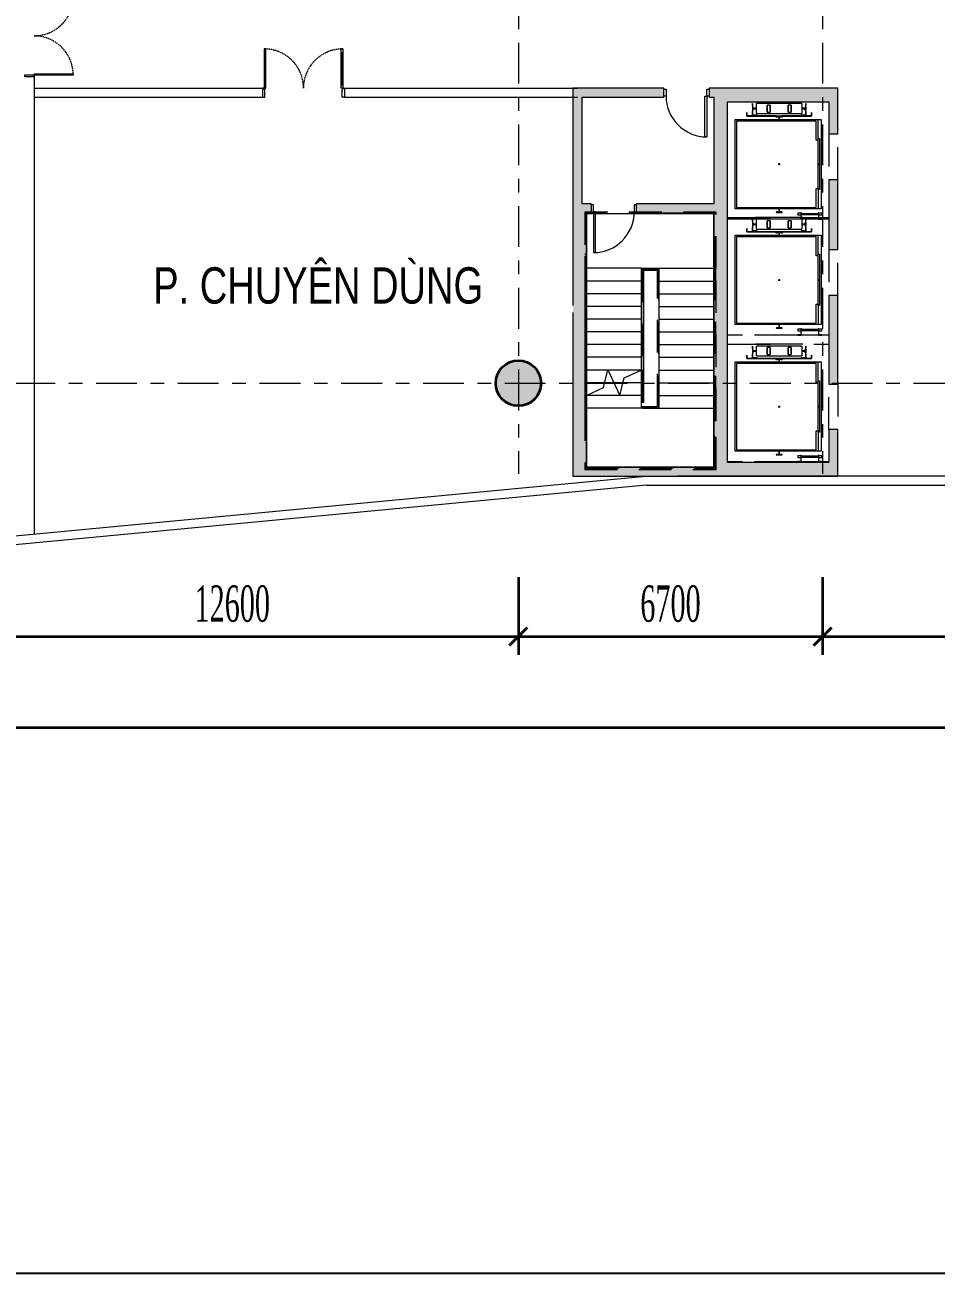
# Model space of a CAD drawing. Header units: millimetres. Extents: x 90964 to 877642, y 656808 to 1438307.
# Drawn here: x 349923 to 369984, y 914374 to 941867 of the extents above; entities that cross this region are included whole.
import ezdxf
from ezdxf.enums import TextEntityAlignment as Align

# ---------------------------------------------------------------- set-up
doc = ezdxf.new("R2010")
doc.units = ezdxf.units.MM
doc.header["$LTSCALE"] = 300
for name, pattern in [('CENTER', [3, 1.5, -0.5, 0.5, -0.5]), ('Dash', [6.35, 3.175, -3.175]), ('HIDDEN2', [0.1875, 0.125, -0.0625]), ('Overhead', [3.96875, 2.38125, -1.5875])]:
    doc.linetypes.add(name, pattern=pattern)
doc.layers.get('Defpoints').update_dxf_attribs({"color": 6})
for name, color, linetype, lineweight in [('A-COT VACH', 2, 'Continuous', 35), ('A-CUA', 25, 'Continuous', 5), ('A-DETL-GENF', 92, 'Overhead', 9), ('A-DETL-MEDM', 33, 'Continuous', 18), ('A-DIM', 125, 'Continuous', 15), ('A-DOOR', 31, 'Continuous', 9), ('A-DOOR-FRAM', 31, 'Continuous', 9), ('A-FLOR-HRAL', 11, 'Continuous', 9), ('A-FLOR-HRAL-MBND', 5, 'Overhead', 9), ('A-GENM', 13, 'Continuous', 9), ('A-HATCH', 251, 'Continuous', 5), ('A-TEXT', 9, 'Continuous', 18), ('A-TRUC', 250, 'CENTER', 5), ('A-WALL', 113, 'Continuous', 9), ('A-WALL-PATT', 111, 'Continuous', 9), ('Q-SPCQ', 91, 'Continuous', 9), ('S-STRS', 31, 'Continuous', 9), ('S-STRS-MBND', 31, 'Overhead', 9)]:
    doc.layers.add(name, color=color, linetype=linetype, lineweight=lineweight)
doc.styles.add('A1-arial', font='arial.ttf', dxfattribs={"width": 0.8})
doc.styles.add('ROMANSssss', font='vntimeh.shx', dxfattribs={"width": 0.55})
doc.dimstyles.new('DIM_1-400 MB', dxfattribs={"dimscale": 400, "dimtxt": 2, "dimasz": 1, "dimexe": 1, "dimexo": 0, "dimgap": 0.8, "dimtad": 1, "dimdec": 0, "dimzin": 0, "dimdsep": 46, "dimtxsty": 'ROMANSssss', "dimblk": 'ARCHTICK', "dimcen": 1, "dimdle": 1, "dimclrd": 256, "dimclre": 256, "dimclrt": 7, "dimadec": 0, "dimazin": 0, "dimtfac": 1, "dimtdec": 0, "dimtix": 1, "dimtofl": 0, "dimtmove": 2, "dimatfit": 3, "dimfxl": 1, "dimtolj": 1, "dimtzin": 0, "dimarcsym": 0})

# ---------------------------------------------------------------- blocks, each defined once
blk = doc.blocks.new('schindler_5500-bim - Lift_one floor-1478749-Option 5 Floor Plans')
at = {"layer": 'A-GENM', "linetype": 'Dash'}
for p, q in [((-1379, -1140), (-1379, 1095)), ((-1379, -1140), (-1379, 1095)), ((1212, 1095), (1212, 942)), ((1212, 1095), (1212, -1140)), ((1212, 866), (1212, 485)), ((1212, 409), (1212, -1140))]:
    blk.add_line(p, q, dxfattribs=at)
at = {"layer": 'A-GENM'}
for p, q in [((-986, -971), (-986, 926)), ((-986, 926), (979, 926)), ((-534, 856), (-986, 856)), ((-569, 856), (-569, 888)), ((-569, 888), (-3, 888)), ((-3, 856), (-569, 856)), ((-534, 856), (-534, 816)), ((-534, 852), (-534, 817)), ((-3, 888), (-3, 856)), ((2, 856), (2, 888)), ((2, 888), (558, 888)), ((558, 856), (2, 856)), ((533, 816), (533, 856)), ((533, 856), (979, 856)), ((533, 817), (533, 856)), ((533, 856), (979, 856)), ((558, 888), (558, 856)), ((979, 926), (979, 856)), ((979, 926), (979, -971)), ((-1078, 587), (-1338, 587)), ((-1338, 587), (-1338, 584)), ((-1338, 584), (-1294, 584)), ((-1294, 584), (-1294, 580)), ((-1294, 580), (-1269, 580)), ((-1269, 580), (-1269, 573)), ((-1269, 573), (-1242, 573)), ((-1265, 576), (-1265, 584)), ((-1265, 584), (-1190, 584)), ((-1190, 584), (-1265, 584)), ((-1265, 584), (-1265, 579)), ((-1259, 576), (-1265, 576)), ((-1262, 577), (-1234, 575)), ((-1242, 573), (-1242, 576)), ((-1232, 552), (-1233, 552)), ((-1233, 552), (-1233, 522)), ((-1232, 573), (-1232, 552)), ((-1224, 552), (-1224, 572)), ((-1223, 552), (-1224, 552)), ((-1223, 522), (-1223, 552)), ((-1221, 575), (-1193, 577)), ((-1213, 576), (-1213, 573)), ((-1213, 573), (-1186, 573)), ((-1190, 576), (-1196, 576)), ((-1190, 584), (-1190, 576)), ((-1190, 579), (-1190, 584)), ((-1186, 580), (-1161, 580)), ((-1186, 573), (-1186, 580)), ((-1161, 580), (-1161, 584)), ((-1161, 584), (-1081, 584)), ((-1063, 714), (-1139, 714)), ((-1139, 714), (-1139, 710)), ((-1139, 710), (-1118, 710)), ((-1118, 710), (-1118, 712)), ((-1118, 712), (-1064, 712)), ((-1081, 584), (-1081, 487)), ((-1078, 487), (-1078, 587)), ((-1064, 712), (-1064, 67)), ((-1063, 71), (-1063, 714)), ((-952, 817), (-952, -936)), ((-534, 817), (-952, 817)), ((-534, 816), (-952, 816)), ((950, 817), (533, 817)), ((950, 816), (533, 816)), ((950, -936), (950, 817)), ((-1379, 522), (-1379, -522)), ((-1379, 500), (-1379, -495)), ((-1338, 500), (-1118, 500)), ((-1338, 500), (-1338, -500)), ((-1232, 534), (-1237, 534)), ((-1233, 522), (-1223, 522)), ((-1218, 534), (-1223, 534)), ((-1118, -500), (-1118, 500)), ((-1081, 487), (-1078, 487)), ((-1305, 266), (-1150, 266)), ((-1305, 266), (-1305, 261)), ((-1305, 261), (-1305, 201)), ((-1150, 261), (-1305, 261)), ((-1305, 201), (-1150, 201)), ((-1305, 201), (-1305, 196)), ((-1150, 196), (-1305, 196)), ((-1150, 266), (-1150, 261)), ((-1150, 201), (-1150, 261)), ((-1150, 201), (-1150, 196)), ((-1064, 67), (-1047, 67)), ((-1043, 71), (-1063, 71)), ((-1053, 64), (-1063, 64)), ((-1063, 64), (-1063, -63)), ((-1045, 10), (-1048, 58)), ((-1047, 67), (-1047, 46)), ((-1047, 46), (-1043, 46)), ((-1043, 46), (-1043, 71)), ((-1022, 5), (-1040, 5)), ((-974, 8), (-1022, 8)), ((-1022, 8), (-1022, 5)), ((-974, -8), (-974, 8)), ((-21, 0), (19, 0)), ((-20, 0), (20, 0)), ((-1, 15), (-1, -15)), ((0, -20), (0, 20)), ((1024, 8), (974, 8)), ((974, 8), (974, -8)), ((1024, 5), (1024, 8)), ((1042, 5), (1024, 5)), ((1050, 59), (1047, 10)), ((1062, 64), (1054, 64)), ((1062, -63), (1062, 64)), ((-1305, -196), (-1150, -196)), ((-1305, -201), (-1305, -196)), ((-1305, -201), (-1305, -261)), ((-1150, -201), (-1305, -201)), ((-1305, -261), (-1150, -261)), ((-1305, -261), (-1305, -266)), ((-1150, -266), (-1305, -266)), ((-1150, -201), (-1150, -196)), ((-1150, -261), (-1150, -201)), ((-1150, -261), (-1150, -266)), ((-1047, -67), (-1064, -67)), ((-1064, -67), (-1064, -712)), ((-1063, -63), (-1052, -63)), ((-1063, -713), (-1063, -71)), ((-1063, -71), (-1043, -71)), ((-1048, -59), (-1045, -10)), ((-1043, -46), (-1047, -46)), ((-1047, -46), (-1047, -67)), ((-1043, -71), (-1043, -46)), ((-1040, -5), (-1022, -5)), ((-1022, -5), (-1022, -8)), ((-1022, -8), (-974, -8)), ((974, -8), (1024, -8)), ((1024, -8), (1024, -5)), ((1024, -5), (1042, -5)), ((1047, -10), (1049, -58)), ((1055, -63), (1062, -63)), ((-1118, -500), (-1338, -500)), ((-1232, -534), (-1237, -534)), ((-1223, -522), (-1233, -522)), ((-1233, -522), (-1233, -552)), ((-1223, -552), (-1223, -522)), ((-1218, -534), (-1223, -534)), ((-1078, -487), (-1081, -487)), ((-1081, -487), (-1081, -584)), ((-1078, -587), (-1078, -487)), ((-1294, -584), (-1338, -584)), ((-1338, -584), (-1338, -587)), ((-1338, -587), (-1078, -587)), ((-1269, -580), (-1294, -580)), ((-1294, -580), (-1294, -584)), ((-1242, -573), (-1269, -573)), ((-1269, -573), (-1269, -580)), ((-1265, -584), (-1265, -576)), ((-1265, -576), (-1255, -576)), ((-1265, -580), (-1265, -584)), ((-1265, -584), (-1190, -584)), ((-1234, -575), (-1262, -577)), ((-1242, -576), (-1242, -573)), ((-1233, -552), (-1232, -552)), ((-1232, -552), (-1232, -573)), ((-1224, -572), (-1224, -552)), ((-1224, -552), (-1223, -552)), ((-1193, -577), (-1221, -575)), ((-1186, -573), (-1213, -573)), ((-1213, -573), (-1213, -576)), ((-1200, -576), (-1190, -576)), ((-1190, -576), (-1190, -584)), ((-1190, -584), (-1190, -580)), ((-1186, -580), (-1186, -573)), ((-1161, -580), (-1186, -580)), ((-1161, -584), (-1161, -580)), ((-1081, -584), (-1161, -584)), ((-1118, -710), (-1139, -710)), ((-1139, -710), (-1139, -713)), ((-1139, -713), (-1063, -713)), ((-1118, -712), (-1118, -710)), ((-1064, -712), (-1118, -712)), ((979, -971), (-986, -971)), ((-952, -936), (950, -936))]:
    blk.add_line(p, q, dxfattribs=at)
for centre, radius, start, end in [((-1262, 580), 2.95, 182.0574, 275.004), ((-1234, 573), 2.64, 0, 90), ((-1221, 572), 2.79, 90, 180), ((-1193, 579), 2.71, 262.5795, 0), ((-1053, 58), 5.01, 0, 90), ((-1040, 10), 4.75, 180, 270), ((1042, 10), 5.01, 270, 0), ((1054, 59), 4.75, 90, 180), ((-1052, -59), 4.75, 270, 0), ((-1040, -10), 5.01, 90, 180), ((1042, -10), 4.75, 0, 90), ((1055, -58), 5.01, 180, 270), ((-1262, -580), 3, 90, 180), ((-1234, -573), 2.84, 270, 360), ((-1221, -572), 3, 180, 270), ((-1193, -580), 2.84, 0, 90)]:
    blk.add_arc(centre, radius, start, end, dxfattribs=at)
at = {"layer": 'Q-SPCQ'}
for p, q in [((1073, 871), (1073, 942)), ((1124, 942), (1073, 942)), ((1208, 871), (1073, 871)), ((1073, 871), (1073, 866)), ((1073, 866), (1073, 856)), ((1124, 866), (1073, 866)), ((1073, 856), (1124, 856)), ((1089, 856), (1089, 495)), ((1108, 495), (1108, 856)), ((1124, 942), (1124, 871)), ((1124, 866), (1212, 866)), ((1124, 856), (1124, 866)), ((1208, 942), (1208, 871)), ((1212, 942), (1208, 942)), ((1212, 866), (1212, 942)), ((1124, 495), (1073, 495)), ((1073, 495), (1073, 485)), ((1073, 485), (1073, 480)), ((1073, 485), (1124, 485)), ((1073, 409), (1073, 480)), ((1073, 480), (1208, 480)), ((1073, 409), (1124, 409)), ((1124, 485), (1124, 495)), ((1212, 485), (1124, 485)), ((1124, 480), (1124, 409)), ((1208, 480), (1208, 409)), ((1208, 409), (1212, 409)), ((1212, 409), (1212, 485)), ((-1045, 15), (-1045, -15)), ((-1055, 0), (-1035, 0))]:
    blk.add_line(p, q, dxfattribs=at)
blk = doc.blocks.new('Railing - Railing-1480369-Option 5 Floor Plans')
at = {"layer": 'A-FLOR-HRAL-MBND'}
for p, q in [((-100059, -9507), (-100176, -9867)), ((-100040, -9545), (-100139, -9848)), ((-99270, -9763), (-100059, -9507)), ((-99280, -9792), (-100040, -9545)), ((-100176, -9867), (-97267, -10813)), ((-100139, -9848), (-97286, -10776)), ((-99546, -9705), (-99536, -9677)), ((-97188, -10472), (-99546, -9705)), ((-97150, -10453), (-99536, -9677)), ((-97286, -10776), (-97188, -10472)), ((-97267, -10813), (-97150, -10453))]:
    blk.add_line(p, q, dxfattribs=at)
blk = doc.blocks.new('Railing - Railing-1480370-Option 5 Floor Plans')
at = {"layer": 'A-FLOR-HRAL-MBND'}
for p, q in [((-100957, -7900), (-101848, -10639)), ((-100938, -7937), (-101810, -10620)), ((-99682, -8314), (-100957, -7900)), ((-99692, -8343), (-100938, -7937)), ((-99425, -8429), (-99692, -8343)), ((-99416, -8401), (-99682, -8314)), ((-99159, -8516), (-99150, -8487)), ((-96762, -9295), (-99159, -8516)), ((-96753, -9267), (-99150, -8487)), ((-96496, -9382), (-96762, -9295)), ((-96487, -9353), (-96753, -9267)), ((-95611, -9669), (-96496, -9382)), ((-95574, -9650), (-96487, -9353)), ((-96484, -12352), (-95611, -9669)), ((-96464, -12390), (-95574, -9650)), ((-101848, -10639), (-100839, -10967)), ((-101810, -10620), (-100830, -10939)), ((-100839, -10967), (-100573, -11054)), ((-100830, -10939), (-100564, -11025)), ((-100573, -11054), (-97644, -12006)), ((-100564, -11025), (-97635, -11978)), ((-97644, -12006), (-96464, -12390)), ((-97635, -11978), (-96484, -12352))]:
    blk.add_line(p, q, dxfattribs=at)
blk = doc.blocks.new('Top Rail Type - Top Rail_Internal_-1480371-Option 5 Floor Plans')
at = {"layer": 'A-FLOR-HRAL'}
for p, q in [((-97613, -10339), (-97151, -10489)), ((-97138, -10451), (-97600, -10301))]:
    blk.add_line(p, q, dxfattribs=at)
at = {"layer": 'A-FLOR-HRAL', "flags": 128}
blk.add_lwpolyline([(-97560, -10339), (-97557, -10336), (-97557, -10332)], dxfattribs=at)
blk = doc.blocks.new('Top Rail Type - Top Rail_Internal_-V14-Option 5 Floor Plans')
at = {"layer": 'A-FLOR-HRAL', "linetype": 'Overhead'}
for p, q in [((-100069, -9519), (-100183, -9871)), ((-100031, -9532), (-100132, -9845)), ((-100031, -9532), (-100069, -9519)), ((-100056, -9545), (-100043, -9507)), ((-99281, -9797), (-100056, -9545)), ((-99269, -9758), (-100043, -9507)), ((-100183, -9871), (-97283, -10814)), ((-100132, -9845), (-97271, -10775)), ((-99547, -9710), (-99535, -9672)), ((-97194, -10475), (-99547, -9710)), ((-97144, -10450), (-99535, -9672)), ((-97296, -10788), (-97194, -10475)), ((-97258, -10801), (-97144, -10450)), ((-97296, -10788), (-97258, -10801)), ((-97271, -10775), (-97283, -10814))]:
    blk.add_line(p, q, dxfattribs=at)
at = {"layer": 'A-FLOR-HRAL'}
for p, q in [((-99269, -9758), (-99281, -9797)), ((-97151, -10489), (-99281, -9797)), ((-97138, -10451), (-99269, -9758)), ((-97151, -10489), (-97138, -10451))]:
    blk.add_line(p, q, dxfattribs=at)
blk = doc.blocks.new('Top Rail Type - Top Rail_Internal_-V15-Option 5 Floor Plans')
at = {"layer": 'A-FLOR-HRAL', "linetype": 'Overhead'}
for p, q in [((-100960, -7893), (-101854, -10642)), ((-100934, -7944), (-101804, -10617)), ((-99681, -8309), (-100960, -7893)), ((-99693, -8347), (-100934, -7944)), ((-99427, -8434), (-99693, -8347)), ((-99414, -8396), (-99681, -8309)), ((-99161, -8521), (-99148, -8482)), ((-96498, -9386), (-99161, -8521)), ((-96485, -9348), (-99148, -8482)), ((-95618, -9673), (-96498, -9386)), ((-95567, -9647), (-96485, -9348)), ((-96487, -12346), (-95618, -9673)), ((-96461, -12396), (-95567, -9647)), ((-101854, -10642), (-100841, -10972)), ((-101804, -10617), (-100829, -10934)), ((-100841, -10972), (-97646, -12011)), ((-100829, -10934), (-97633, -11973)), ((-97646, -12011), (-96461, -12396)), ((-97633, -11973), (-96487, -12346))]:
    blk.add_line(p, q, dxfattribs=at)
at = {"layer": 'A-FLOR-HRAL'}
for p, q in [((-99414, -8396), (-99427, -8434)), ((-97177, -9166), (-99427, -8434)), ((-97164, -9128), (-99414, -8396))]:
    blk.add_line(p, q, dxfattribs=at)
blk = doc.blocks.new('M_Door-Opening - 1000 X 2100mm-720239-Option 5 Floor Plans')
at = {"layer": 'A-DETL-GENF'}
for p, q in [((492, 100), (-508, 100)), ((-508, -100), (492, -100))]:
    blk.add_line(p, q, dxfattribs=at)
at = {"layer": 'A-DETL-MEDM'}
for p, q in [((-508, 100), (-508, -100)), ((492, -100), (492, 100))]:
    blk.add_line(p, q, dxfattribs=at)
blk = doc.blocks.new('M_Door-Opening - 1000 X 2100mm-720273-Option 5 Floor Plans')
at = {"layer": 'A-DETL-GENF'}
for p, q in [((-508, 100), (492, 100)), ((492, -100), (-508, -100))]:
    blk.add_line(p, q, dxfattribs=at)
at = {"layer": 'A-DETL-MEDM'}
for p, q in [((-508, -100), (-508, 100)), ((492, 100), (492, -100))]:
    blk.add_line(p, q, dxfattribs=at)
blk = doc.blocks.new('M_Door-Passage-Single-Flush - M_Door-Passage-Single-Flush-718217-Option 5 Floor Plans')
at = {"layer": 'A-DOOR'}
for p, q in [((450, 981.35), (405, 981.35)), ((405, 981.35), (405, 81.35)), ((450, 81.35), (450, 981.35)), ((405, 81.35), (450, 81.35))]:
    blk.add_line(p, q, dxfattribs=at)
blk.add_arc((450, 81.35), 900, 90, 180, dxfattribs=at)
at = {"layer": 'A-DOOR-FRAM'}
for p, q in [((-450, 81.35), (-500, 81.35)), ((-500, 81.35), (-500, -68.65)), ((-450, -68.65), (-450, 81.35)), ((450, 81.35), (450, -68.65)), ((500, 81.35), (450, 81.35)), ((500, -68.65), (500, 81.35)), ((-500, -68.65), (-450, -68.65)), ((450, -68.65), (500, -68.65))]:
    blk.add_line(p, q, dxfattribs=at)
blk = doc.blocks.new('M_Door-Passage-Single-Flush - M_Door-Passage-Single-Flush-756115-Option 5 Floor Plans')
at = {"layer": 'A-DOOR'}
for p, q in [((405, -81.35), (450, -81.35)), ((405, -981.35), (405, -81.35)), ((450, -81.35), (450, -981.35)), ((450, -981.35), (405, -981.35))]:
    blk.add_line(p, q, dxfattribs=at)
blk.add_arc((450, -81.35), 900, 180, 270, dxfattribs=at)
at = {"layer": 'A-DOOR-FRAM'}
for p, q in [((-500, 68.65), (-450, 68.65)), ((-500, -81.35), (-500, 68.65)), ((-450, 68.65), (-450, -81.35)), ((450, 68.65), (500, 68.65)), ((450, -81.35), (450, 68.65)), ((500, 68.65), (500, -81.35)), ((-450, -81.35), (-500, -81.35)), ((500, -81.35), (450, -81.35))]:
    blk.add_line(p, q, dxfattribs=at)
blk = doc.blocks.new('schindler_5500-bim - Lift_one floor-V5-Option 5 Floor Plans')
at = {"layer": 'A-GENM', "linetype": 'Dash'}
for p, q in [((-1379, 871), (-1379, 1095)), ((-1379, -1140), (-1379, 1095)), ((-1379, 485), (-1379, 866)), ((1212, 1095), (1212, 942)), ((1212, 1095), (1212, -1140)), ((1212, 866), (1212, 485)), ((-1379, -1140), (-1379, 480)), ((1212, 409), (1212, -1140))]:
    blk.add_line(p, q, dxfattribs=at)
at = {"layer": 'A-GENM'}
for p, q in [((-986, -971), (-986, 926)), ((-986, 926), (979, 926)), ((-534, 856), (-986, 856)), ((-569, 856), (-569, 888)), ((-569, 888), (-3, 888)), ((-3, 856), (-569, 856)), ((-534, 856), (-534, 816)), ((-534, 852), (-534, 817)), ((-3, 888), (-3, 856)), ((2, 856), (2, 888)), ((2, 888), (558, 888)), ((558, 856), (2, 856)), ((533, 816), (533, 856)), ((533, 856), (979, 856)), ((533, 817), (533, 856)), ((533, 856), (979, 856)), ((558, 888), (558, 856)), ((979, 926), (979, 856)), ((979, 926), (979, -971)), ((-1078, 587), (-1338, 587)), ((-1338, 587), (-1338, 584)), ((-1338, 584), (-1294, 584)), ((-1294, 584), (-1294, 580)), ((-1294, 580), (-1269, 580)), ((-1269, 580), (-1269, 573)), ((-1269, 573), (-1242, 573)), ((-1265, 576), (-1265, 584)), ((-1265, 584), (-1190, 584)), ((-1190, 584), (-1265, 584)), ((-1265, 584), (-1265, 579)), ((-1259, 576), (-1265, 576)), ((-1262, 577), (-1234, 575)), ((-1242, 573), (-1242, 576)), ((-1232, 552), (-1233, 552)), ((-1233, 552), (-1233, 522)), ((-1232, 573), (-1232, 552)), ((-1224, 552), (-1224, 572)), ((-1223, 552), (-1224, 552)), ((-1223, 522), (-1223, 552)), ((-1221, 575), (-1193, 577)), ((-1213, 576), (-1213, 573)), ((-1213, 573), (-1186, 573)), ((-1190, 576), (-1196, 576)), ((-1190, 584), (-1190, 576)), ((-1190, 579), (-1190, 584)), ((-1186, 580), (-1161, 580)), ((-1186, 573), (-1186, 580)), ((-1161, 580), (-1161, 584)), ((-1161, 584), (-1081, 584)), ((-1063, 714), (-1139, 714)), ((-1139, 714), (-1139, 710)), ((-1139, 710), (-1118, 710)), ((-1118, 710), (-1118, 712)), ((-1118, 712), (-1064, 712)), ((-1081, 584), (-1081, 487)), ((-1078, 487), (-1078, 587)), ((-1064, 712), (-1064, 67)), ((-1063, 71), (-1063, 714)), ((-952, 817), (-952, -936)), ((-534, 817), (-952, 817)), ((-534, 816), (-952, 816)), ((950, 817), (533, 817)), ((950, 816), (533, 816)), ((950, -936), (950, 817)), ((-1379, 522), (-1379, -522)), ((-1379, 500), (-1379, -495)), ((-1338, 500), (-1118, 500)), ((-1338, 500), (-1338, -500)), ((-1232, 534), (-1237, 534)), ((-1233, 522), (-1223, 522)), ((-1218, 534), (-1223, 534)), ((-1118, -500), (-1118, 500)), ((-1081, 487), (-1078, 487)), ((-1305, 266), (-1150, 266)), ((-1305, 266), (-1305, 261)), ((-1305, 261), (-1305, 201)), ((-1150, 261), (-1305, 261)), ((-1305, 201), (-1150, 201)), ((-1305, 201), (-1305, 196)), ((-1150, 196), (-1305, 196)), ((-1150, 266), (-1150, 261)), ((-1150, 201), (-1150, 261)), ((-1150, 201), (-1150, 196)), ((-1064, 67), (-1047, 67)), ((-1043, 71), (-1063, 71)), ((-1053, 64), (-1063, 64)), ((-1063, 64), (-1063, -63)), ((-1045, 10), (-1048, 58)), ((-1047, 67), (-1047, 46)), ((-1047, 46), (-1043, 46)), ((-1043, 46), (-1043, 71)), ((-1022, 5), (-1040, 5)), ((-974, 8), (-1022, 8)), ((-1022, 8), (-1022, 5)), ((-974, -8), (-974, 8)), ((-21, 0), (19, 0)), ((-20, 0), (20, 0)), ((-1, 15), (-1, -15)), ((0, -20), (0, 20)), ((1024, 8), (974, 8)), ((974, 8), (974, -8)), ((1024, 5), (1024, 8)), ((1042, 5), (1024, 5)), ((1050, 59), (1047, 10)), ((1062, 64), (1054, 64)), ((1062, -63), (1062, 64)), ((-1305, -196), (-1150, -196)), ((-1305, -201), (-1305, -196)), ((-1305, -201), (-1305, -261)), ((-1150, -201), (-1305, -201)), ((-1305, -261), (-1150, -261)), ((-1305, -261), (-1305, -266)), ((-1150, -266), (-1305, -266)), ((-1150, -201), (-1150, -196)), ((-1150, -261), (-1150, -201)), ((-1150, -261), (-1150, -266)), ((-1047, -67), (-1064, -67)), ((-1064, -67), (-1064, -712)), ((-1063, -63), (-1052, -63)), ((-1063, -713), (-1063, -71)), ((-1063, -71), (-1043, -71)), ((-1048, -59), (-1045, -10)), ((-1043, -46), (-1047, -46)), ((-1047, -46), (-1047, -67)), ((-1043, -71), (-1043, -46)), ((-1040, -5), (-1022, -5)), ((-1022, -5), (-1022, -8)), ((-1022, -8), (-974, -8)), ((974, -8), (1024, -8)), ((1024, -8), (1024, -5)), ((1024, -5), (1042, -5)), ((1047, -10), (1049, -58)), ((1055, -63), (1062, -63)), ((-1118, -500), (-1338, -500)), ((-1232, -534), (-1237, -534)), ((-1223, -522), (-1233, -522)), ((-1233, -522), (-1233, -552)), ((-1223, -552), (-1223, -522)), ((-1218, -534), (-1223, -534)), ((-1078, -487), (-1081, -487)), ((-1081, -487), (-1081, -584)), ((-1078, -587), (-1078, -487)), ((-1294, -584), (-1338, -584)), ((-1338, -584), (-1338, -587)), ((-1338, -587), (-1078, -587)), ((-1269, -580), (-1294, -580)), ((-1294, -580), (-1294, -584)), ((-1242, -573), (-1269, -573)), ((-1269, -573), (-1269, -580)), ((-1265, -584), (-1265, -576)), ((-1265, -576), (-1255, -576)), ((-1265, -580), (-1265, -584)), ((-1265, -584), (-1190, -584)), ((-1234, -575), (-1262, -577)), ((-1242, -576), (-1242, -573)), ((-1233, -552), (-1232, -552)), ((-1232, -552), (-1232, -573)), ((-1224, -572), (-1224, -552)), ((-1224, -552), (-1223, -552)), ((-1193, -577), (-1221, -575)), ((-1186, -573), (-1213, -573)), ((-1213, -573), (-1213, -576)), ((-1200, -576), (-1190, -576)), ((-1190, -576), (-1190, -584)), ((-1190, -584), (-1190, -580)), ((-1186, -580), (-1186, -573)), ((-1161, -580), (-1186, -580)), ((-1161, -584), (-1161, -580)), ((-1081, -584), (-1161, -584)), ((-1118, -710), (-1139, -710)), ((-1139, -710), (-1139, -713)), ((-1139, -713), (-1063, -713)), ((-1118, -712), (-1118, -710)), ((-1064, -712), (-1118, -712)), ((979, -971), (-986, -971)), ((-952, -936), (950, -936))]:
    blk.add_line(p, q, dxfattribs=at)
for centre, radius, start, end in [((-1262, 580), 2.95, 182.0574, 275.004), ((-1234, 573), 2.64, 0, 90), ((-1221, 572), 2.79, 90, 180), ((-1193, 579), 2.71, 262.5795, 0), ((-1053, 58), 5.01, 0, 90), ((-1040, 10), 4.75, 180, 270), ((1042, 10), 5.01, 270, 0), ((1054, 59), 4.75, 90, 180), ((-1052, -59), 4.75, 270, 0), ((-1040, -10), 5.01, 90, 180), ((1042, -10), 4.75, 0, 90), ((1055, -58), 5.01, 180, 270), ((-1262, -580), 3, 90, 180), ((-1234, -573), 2.84, 270, 360), ((-1221, -572), 3, 180, 270), ((-1193, -580), 2.84, 0, 90)]:
    blk.add_arc(centre, radius, start, end, dxfattribs=at)
at = {"layer": 'Q-SPCQ'}
for p, q in [((1073, 871), (1073, 942)), ((1124, 942), (1073, 942)), ((1208, 871), (1073, 871)), ((1073, 871), (1073, 866)), ((1073, 866), (1073, 856)), ((1124, 866), (1073, 866)), ((1073, 856), (1124, 856)), ((1089, 856), (1089, 495)), ((1108, 495), (1108, 856)), ((1124, 942), (1124, 871)), ((1124, 866), (1212, 866)), ((1124, 856), (1124, 866)), ((1208, 942), (1208, 871)), ((1212, 942), (1208, 942)), ((1212, 866), (1212, 942)), ((1124, 495), (1073, 495)), ((1073, 495), (1073, 485)), ((1073, 485), (1073, 480)), ((1073, 485), (1124, 485)), ((1073, 409), (1073, 480)), ((1073, 480), (1208, 480)), ((1073, 409), (1124, 409)), ((1124, 485), (1124, 495)), ((1212, 485), (1124, 485)), ((1124, 480), (1124, 409)), ((1208, 480), (1208, 409)), ((1208, 409), (1212, 409)), ((1212, 409), (1212, 485)), ((-1045, 15), (-1045, -15)), ((-1055, 0), (-1035, 0))]:
    blk.add_line(p, q, dxfattribs=at)
blk = doc.blocks.new('schindler_5500-bim - Lift_one floor-V6-Option 5 Floor Plans')
at = {"layer": 'A-GENM'}
for p, q in [((-986, -971), (-986, 926)), ((-986, 926), (979, 926)), ((-534, 856), (-986, 856)), ((-569, 856), (-569, 888)), ((-569, 888), (-3, 888)), ((-3, 856), (-569, 856)), ((-534, 856), (-534, 816)), ((-534, 852), (-534, 817)), ((-3, 888), (-3, 856)), ((2, 856), (2, 888)), ((2, 888), (558, 888)), ((558, 856), (2, 856)), ((533, 816), (533, 856)), ((533, 856), (979, 856)), ((533, 817), (533, 856)), ((533, 856), (979, 856)), ((558, 888), (558, 856)), ((979, 926), (979, 856)), ((979, 926), (979, -971)), ((-1078, 587), (-1338, 587)), ((-1338, 587), (-1338, 584)), ((-1338, 584), (-1294, 584)), ((-1294, 584), (-1294, 580)), ((-1294, 580), (-1269, 580)), ((-1269, 580), (-1269, 573)), ((-1269, 573), (-1242, 573)), ((-1265, 576), (-1265, 584)), ((-1265, 584), (-1190, 584)), ((-1190, 584), (-1265, 584)), ((-1265, 584), (-1265, 579)), ((-1259, 576), (-1265, 576)), ((-1262, 577), (-1234, 575)), ((-1242, 573), (-1242, 576)), ((-1232, 552), (-1233, 552)), ((-1233, 552), (-1233, 522)), ((-1232, 573), (-1232, 552)), ((-1224, 552), (-1224, 572)), ((-1223, 552), (-1224, 552)), ((-1223, 522), (-1223, 552)), ((-1221, 575), (-1193, 577)), ((-1213, 576), (-1213, 573)), ((-1213, 573), (-1186, 573)), ((-1190, 576), (-1196, 576)), ((-1190, 584), (-1190, 576)), ((-1190, 579), (-1190, 584)), ((-1186, 580), (-1161, 580)), ((-1186, 573), (-1186, 580)), ((-1161, 580), (-1161, 584)), ((-1161, 584), (-1081, 584)), ((-1063, 714), (-1139, 714)), ((-1139, 714), (-1139, 710)), ((-1139, 710), (-1118, 710)), ((-1118, 710), (-1118, 712)), ((-1118, 712), (-1064, 712)), ((-1081, 584), (-1081, 487)), ((-1078, 487), (-1078, 587)), ((-1064, 712), (-1064, 67)), ((-1063, 71), (-1063, 714)), ((-952, 817), (-952, -936)), ((-534, 817), (-952, 817)), ((-534, 816), (-952, 816)), ((950, 817), (533, 817)), ((950, 816), (533, 816)), ((950, -936), (950, 817)), ((-1338, 500), (-1118, 500)), ((-1338, 500), (-1338, -500)), ((-1232, 534), (-1237, 534)), ((-1233, 522), (-1223, 522)), ((-1218, 534), (-1223, 534)), ((-1118, -500), (-1118, 500)), ((-1081, 487), (-1078, 487)), ((-1305, 266), (-1150, 266)), ((-1305, 266), (-1305, 261)), ((-1305, 261), (-1305, 201)), ((-1150, 261), (-1305, 261)), ((-1305, 201), (-1150, 201)), ((-1305, 201), (-1305, 196)), ((-1150, 196), (-1305, 196)), ((-1150, 266), (-1150, 261)), ((-1150, 201), (-1150, 261)), ((-1150, 201), (-1150, 196)), ((-1064, 67), (-1047, 67)), ((-1043, 71), (-1063, 71)), ((-1053, 64), (-1063, 64)), ((-1063, 64), (-1063, -63)), ((-1045, 10), (-1048, 58)), ((-1047, 67), (-1047, 46)), ((-1047, 46), (-1043, 46)), ((-1043, 46), (-1043, 71)), ((-1022, 5), (-1040, 5)), ((-974, 8), (-1022, 8)), ((-1022, 8), (-1022, 5)), ((-974, -8), (-974, 8)), ((-21, 0), (19, 0)), ((-20, 0), (20, 0)), ((-1, 15), (-1, -15)), ((0, -20), (0, 20)), ((1024, 8), (974, 8)), ((974, 8), (974, -8)), ((1024, 5), (1024, 8)), ((1042, 5), (1024, 5)), ((1050, 59), (1047, 10)), ((1062, 64), (1054, 64)), ((1062, -63), (1062, 64)), ((-1305, -196), (-1150, -196)), ((-1305, -201), (-1305, -196)), ((-1305, -201), (-1305, -261)), ((-1150, -201), (-1305, -201)), ((-1305, -261), (-1150, -261)), ((-1305, -261), (-1305, -266)), ((-1150, -266), (-1305, -266)), ((-1150, -201), (-1150, -196)), ((-1150, -261), (-1150, -201)), ((-1150, -261), (-1150, -266)), ((-1047, -67), (-1064, -67)), ((-1064, -67), (-1064, -712)), ((-1063, -63), (-1052, -63)), ((-1063, -713), (-1063, -71)), ((-1063, -71), (-1043, -71)), ((-1048, -59), (-1045, -10)), ((-1043, -46), (-1047, -46)), ((-1047, -46), (-1047, -67)), ((-1043, -71), (-1043, -46)), ((-1040, -5), (-1022, -5)), ((-1022, -5), (-1022, -8)), ((-1022, -8), (-974, -8)), ((974, -8), (1024, -8)), ((1024, -8), (1024, -5)), ((1024, -5), (1042, -5)), ((1047, -10), (1049, -58)), ((1055, -63), (1062, -63)), ((-1118, -500), (-1338, -500)), ((-1232, -534), (-1237, -534)), ((-1223, -522), (-1233, -522)), ((-1233, -522), (-1233, -552)), ((-1223, -552), (-1223, -522)), ((-1218, -534), (-1223, -534)), ((-1078, -487), (-1081, -487)), ((-1081, -487), (-1081, -584)), ((-1078, -587), (-1078, -487)), ((-1294, -584), (-1338, -584)), ((-1338, -584), (-1338, -587)), ((-1338, -587), (-1078, -587)), ((-1269, -580), (-1294, -580)), ((-1294, -580), (-1294, -584)), ((-1242, -573), (-1269, -573)), ((-1269, -573), (-1269, -580)), ((-1265, -584), (-1265, -576)), ((-1265, -576), (-1255, -576)), ((-1265, -580), (-1265, -584)), ((-1265, -584), (-1190, -584)), ((-1234, -575), (-1262, -577)), ((-1242, -576), (-1242, -573)), ((-1233, -552), (-1232, -552)), ((-1232, -552), (-1232, -573)), ((-1224, -572), (-1224, -552)), ((-1224, -552), (-1223, -552)), ((-1193, -577), (-1221, -575)), ((-1186, -573), (-1213, -573)), ((-1213, -573), (-1213, -576)), ((-1200, -576), (-1190, -576)), ((-1190, -576), (-1190, -584)), ((-1190, -584), (-1190, -580)), ((-1186, -580), (-1186, -573)), ((-1161, -580), (-1186, -580)), ((-1161, -584), (-1161, -580)), ((-1081, -584), (-1161, -584)), ((-1118, -710), (-1139, -710)), ((-1139, -710), (-1139, -713)), ((-1139, -713), (-1063, -713)), ((-1118, -712), (-1118, -710)), ((-1064, -712), (-1118, -712)), ((979, -971), (-986, -971)), ((-952, -936), (950, -936))]:
    blk.add_line(p, q, dxfattribs=at)
at = {"layer": 'A-GENM', "linetype": 'Dash'}
for p, q in [((1212, 1095), (1212, 942)), ((1212, 1095), (1212, 587)), ((1212, 866), (1212, 587)), ((1212, 584), (1212, 500)), ((1212, 584), (1212, 500)), ((1212, -500), (1212, -584)), ((1212, -500), (1212, -584)), ((1212, -587), (1212, -1140)), ((1212, -587), (1212, -1140))]:
    blk.add_line(p, q, dxfattribs=at)
at = {"layer": 'A-GENM'}
for centre, radius, start, end in [((-1262, 580), 2.95, 182.0574, 275.004), ((-1234, 573), 2.64, 0, 90), ((-1221, 572), 2.79, 90, 180), ((-1193, 579), 2.71, 262.5795, 0), ((-1053, 58), 5.01, 0, 90), ((-1040, 10), 4.75, 180, 270), ((1042, 10), 5.01, 270, 0), ((1054, 59), 4.75, 90, 180), ((-1052, -59), 4.75, 270, 0), ((-1040, -10), 5.01, 90, 180), ((1042, -10), 4.75, 0, 90), ((1055, -58), 5.01, 180, 270), ((-1262, -580), 3, 90, 180), ((-1234, -573), 2.84, 270, 360), ((-1221, -572), 3, 180, 270), ((-1193, -580), 2.84, 0, 90)]:
    blk.add_arc(centre, radius, start, end, dxfattribs=at)
at = {"layer": 'Q-SPCQ'}
for p, q in [((1073, 871), (1073, 942)), ((1124, 942), (1073, 942)), ((1208, 871), (1073, 871)), ((1073, 871), (1073, 866)), ((1073, 866), (1073, 856)), ((1124, 866), (1073, 866)), ((1073, 856), (1124, 856)), ((1089, 856), (1089, 495)), ((1108, 495), (1108, 856)), ((1124, 942), (1124, 871)), ((1124, 866), (1212, 866)), ((1124, 856), (1124, 866)), ((1208, 942), (1208, 871)), ((1212, 942), (1208, 942)), ((1212, 866), (1212, 942)), ((1124, 495), (1073, 495)), ((1073, 495), (1073, 485)), ((1073, 485), (1073, 480)), ((1073, 485), (1124, 485)), ((1073, 409), (1073, 480)), ((1073, 480), (1208, 480)), ((1073, 409), (1124, 409)), ((1124, 485), (1124, 495)), ((1212, 485), (1124, 485)), ((1124, 480), (1124, 409)), ((1208, 480), (1208, 409)), ((1208, 409), (1212, 409)), ((-1045, 15), (-1045, -15)), ((-1055, 0), (-1035, 0))]:
    blk.add_line(p, q, dxfattribs=at)
blk = doc.blocks.new('_ArchTick')
at = {"color": 0, "linetype": 'ByBlock', "const_width": 0.15}
blk.add_lwpolyline([(-0.5, -0.5), (0.5, 0.5)], dxfattribs=at)
blk = doc.blocks.new('*D327')
at = {"layer": 'A-DIM', "lineweight": -2, "transparency": 16777216}
for p, q in [((335588, 1095259), (335588, 1091552)), ((411988, 1095259), (411988, 1091552)), ((335188, 1091952), (412388, 1091952))]:
    blk.add_line(p, q, dxfattribs=at)
at = {"layer": 'Defpoints', "color": 0, "transparency": 16777216}
for p in [(335588, 1095259), (411988, 1095259), (411988, 1091952)]:
    blk.add_point(p, dxfattribs=at)
at = {"layer": 'A-DIM', "lineweight": -2, "transparency": 16777216, "xscale": 400, "yscale": 400, "zscale": 400, "rotation": 180}
blk.add_blockref('_ArchTick', (335588, 1091952), dxfattribs=at)
at = {"layer": 'A-DIM', "lineweight": -2, "transparency": 16777216, "xscale": 400, "yscale": 400, "zscale": 400}
blk.add_blockref('_ArchTick', (411988, 1091952), dxfattribs=at)
at = {"layer": 'A-DIM', "color": 7, "transparency": 16777216, "insert": (373788, 1092672), "char_height": 800, "attachment_point": 5, "style": 'ROMANSssss'}
blk.add_mtext('\\A1;76400', dxfattribs=at)
blk = doc.blocks.new('*D329')
at = {"layer": 'A-DIM', "lineweight": -2, "transparency": 16777216}
for p, q in [((348188, 1095259), (348188, 1093552)), ((360788, 1095259), (360788, 1093552)), ((347788, 1093952), (361188, 1093952))]:
    blk.add_line(p, q, dxfattribs=at)
at = {"layer": 'Defpoints', "color": 0, "transparency": 16777216}
for p in [(348188, 1095259), (360788, 1095259), (360788, 1093952)]:
    blk.add_point(p, dxfattribs=at)
at = {"layer": 'A-DIM', "lineweight": -2, "transparency": 16777216, "xscale": 400, "yscale": 400, "zscale": 400, "rotation": 180}
blk.add_blockref('_ArchTick', (348188, 1093952), dxfattribs=at)
at = {"layer": 'A-DIM', "lineweight": -2, "transparency": 16777216, "xscale": 400, "yscale": 400, "zscale": 400}
blk.add_blockref('_ArchTick', (360788, 1093952), dxfattribs=at)
at = {"layer": 'A-DIM', "color": 7, "transparency": 16777216, "insert": (354488, 1094672), "char_height": 800, "attachment_point": 5, "style": 'ROMANSssss'}
blk.add_mtext('\\A1;12600', dxfattribs=at)
blk = doc.blocks.new('*D330')
at = {"layer": 'A-DIM', "lineweight": -2, "transparency": 16777216}
for p, q in [((360788, 1095259), (360788, 1093552)), ((367488, 1095259), (367488, 1093552)), ((360388, 1093952), (367888, 1093952))]:
    blk.add_line(p, q, dxfattribs=at)
at = {"layer": 'Defpoints', "color": 0, "transparency": 16777216}
for p in [(360788, 1095259), (367488, 1095259), (367488, 1093952)]:
    blk.add_point(p, dxfattribs=at)
at = {"layer": 'A-DIM', "lineweight": -2, "transparency": 16777216, "xscale": 400, "yscale": 400, "zscale": 400, "rotation": 180}
blk.add_blockref('_ArchTick', (360788, 1093952), dxfattribs=at)
at = {"layer": 'A-DIM', "lineweight": -2, "transparency": 16777216, "xscale": 400, "yscale": 400, "zscale": 400}
blk.add_blockref('_ArchTick', (367488, 1093952), dxfattribs=at)
at = {"layer": 'A-DIM', "color": 7, "transparency": 16777216, "insert": (364138, 1094672), "char_height": 800, "attachment_point": 5, "style": 'ROMANSssss'}
blk.add_mtext('\\A1;6700', dxfattribs=at)
blk = doc.blocks.new('*D331')
at = {"layer": 'A-DIM', "lineweight": -2, "transparency": 16777216}
for p, q in [((367488, 1095259), (367488, 1093552)), ((380088, 1095259), (380088, 1093552)), ((367088, 1093952), (380488, 1093952))]:
    blk.add_line(p, q, dxfattribs=at)
at = {"layer": 'Defpoints', "color": 0, "transparency": 16777216}
for p in [(367488, 1095259), (380088, 1095259), (380088, 1093952)]:
    blk.add_point(p, dxfattribs=at)
at = {"layer": 'A-DIM', "lineweight": -2, "transparency": 16777216, "xscale": 400, "yscale": 400, "zscale": 400, "rotation": 180}
blk.add_blockref('_ArchTick', (367488, 1093952), dxfattribs=at)
at = {"layer": 'A-DIM', "lineweight": -2, "transparency": 16777216, "xscale": 400, "yscale": 400, "zscale": 400}
blk.add_blockref('_ArchTick', (380088, 1093952), dxfattribs=at)
at = {"layer": 'A-DIM', "color": 7, "transparency": 16777216, "insert": (373788, 1094672), "char_height": 800, "attachment_point": 5, "style": 'ROMANSssss'}
blk.add_mtext('\\A1;12600', dxfattribs=at)
blk = doc.blocks.new('luoicotthapdoi')
at = {"layer": 'A-HATCH'}
h = blk.add_hatch(color=256, dxfattribs=at)
h.dxf.hatch_style = 1
edge = h.paths.add_edge_path()
edge.add_arc((386788, 970252), 500, 0, 360)
edge = h.paths.add_edge_path()
edge.add_arc((393088, 977636), 500, 0, 360)
edge = h.paths.add_edge_path()
edge.add_arc((399388, 970252), 500, 0, 360)
edge = h.paths.add_edge_path()
edge.add_arc((399388, 961252), 500, 0, 360)
edge = h.paths.add_edge_path()
edge.add_arc((399388, 952252), 500, 0, 360)
edge = h.paths.add_edge_path()
edge.add_arc((386788, 952252), 500, 0, 360)
edge = h.paths.add_edge_path()
edge.add_arc((386788, 961252), 500, 0, 360)
edge = h.paths.add_edge_path()
edge.add_arc((380088, 961252), 500, 0, 360)
edge = h.paths.add_edge_path()
edge.add_arc((367488, 961252), 500, 0, 360)
edge = h.paths.add_edge_path()
edge.add_arc((360788, 961252), 500, 0, 360)
edge = h.paths.add_edge_path()
edge.add_arc((360788, 952252), 500, 0, 360)
edge = h.paths.add_edge_path()
edge.add_arc((348188, 952252), 500, 0, 360)
edge = h.paths.add_edge_path()
edge.add_arc((348188, 961252), 500, 0, 360)
edge = h.paths.add_edge_path()
edge.add_arc((348188, 970252), 500, 0, 360)
edge = h.paths.add_edge_path()
edge.add_arc((354488, 977636), 500, 0, 360)
edge = h.paths.add_edge_path()
edge.add_arc((360788, 970252), 500, 0, 360)
at = {"layer": 'A-COT VACH'}
blk.add_circle((360788, 952252), 500, dxfattribs=at)
at = {"layer": 'A-TRUC', "ltscale": 2}
for p, q in [((360788, 981352), (360788, 950252)), ((367488, 981352), (367488, 950252)), ((333488, 952252), (414088, 952252))]:
    blk.add_line(p, q, dxfattribs=at)
blk = doc.blocks.new('*U285')
for p, q in [((-2310, 1050), (-2350, 1050)), ((-2330, 100), (-2330, 1050)), ((-90, 1050), (-50, 1050)), ((-70, 100), (-70, 1050)), ((-2310, 100), (-2350, 100)), ((-90, 100), (-50, 100))]:
    blk.add_line(p, q)
for points in [[(-2350, 0), (-2310, 0), (-2310, 1150), (-2350, 1150)], [(-50, 0), (-90, 0), (-90, 1150), (-50, 1150)], [(0, -267), (-60, -267), (-60, -40), (-50, -40), (-50, 0), (0, 0)], [(-2400, -267), (-2340, -267), (-2340, -40), (-2350, -40), (-2350, 0), (-2400, 0)]]:
    blk.add_lwpolyline(points, close=True)
at = {"linetype": 'HIDDEN2'}
for centre, start, end in [((-2350, 0), 0, 90), ((-50, 0), 90, 180)]:
    blk.add_arc(centre, 1150, start, end, dxfattribs=at)
blk = doc.blocks.new('DIM TC')
at = {"layer": 'A-DIM'}
for base, p1, p2, picture, middle in [((411987.6, 1091952.2), (335587.6, 1095259.5), (411987.6, 1095259.5), '*D327', (373787.6, 1092672.2)), ((360787.7, 1093952.2), (348187.6, 1095259.5), (360787.7, 1095259.5), '*D329', (354487.7, 1094672.2)), ((367487.6, 1093952.2), (360787.7, 1095259.5), (367487.6, 1095259.5), '*D330', (364137.6, 1094672.2)), ((380087.6, 1093952.2), (367487.6, 1095259.5), (380087.6, 1095259.5), '*D331', (373787.6, 1094672.2))]:
    dim = blk.add_linear_dim(base=base, p1=p1, p2=p2, dimstyle='DIM_1-400 MB', dxfattribs=at)
    dim.commit()
    dim.dimension.update_dxf_attribs({"geometry": picture, "text_midpoint": middle})

msp = doc.modelspace()

# ---------------------------------------------------------------- hatches: boundary and pattern name
at = {"layer": 'A-WALL-PATT'}
h = msp.add_hatch(color=256, dxfattribs=at)
h.paths.add_polyline_path([(365389.6, 940276.3), (365389.6, 940476.3), (364989.6, 940476.3), (364989.6, 940276.3), (365089.6, 940276.3)], flags=0)
h.paths.add_polyline_path([(363989.6, 940476.3), (361989.6, 940476.3), (361989.6, 940276.3), (363989.6, 940276.3), (363989.6, 940451.3)], flags=0)
for points in [[(362189.6, 940276.3), (361989.6, 940276.3), (361989.6, 937926.3), (362189.6, 937926.3)], [(365389.6, 940176.3), (365389.6, 940276.3), (365089.6, 940276.3), (365089.6, 937926.3), (365389.6, 937926.3), (365389.6, 940047.6)], [(367624.6, 940476.3), (365389.6, 940476.3), (365389.6, 940176.3), (367624.6, 940176.3)], [(365389.6, 932126.3), (365389.6, 937726.3), (365089.6, 937726.3), (365089.6, 932126.3)], [(365389.6, 931926.3), (365389.6, 932126.3), (361989.6, 932126.3), (361989.6, 931926.3), (363416.3, 931926.3)], [(367624.6, 932226.3), (365389.6, 932226.3), (365389.6, 931926.3), (367624.6, 931926.3)]]:
    msp.add_hatch(color=256, dxfattribs=at).paths.add_polyline_path(points, flags=0)
h = msp.add_hatch(color=256, dxfattribs=at)
h.paths.add_polyline_path([(367824.6, 940476.3), (367624.6, 940476.3), (367624.6, 939463.4), (367824.6, 939463.4)], flags=0)
h.paths.add_polyline_path([(367824.6, 938463.4), (367624.6, 938463.4), (367624.6, 936913.4), (367824.6, 936913.4)], flags=0)
h.paths.add_polyline_path([(367824.6, 935913.4), (367624.6, 935913.4), (367624.6, 933957.3), (367824.6, 933957.3), (367824.6, 934068.1)], flags=0)
h.paths.add_polyline_path([(367824.6, 932957.3), (367624.6, 932957.3), (367624.6, 931926.3), (367824.6, 931926.3)], flags=0)
h = msp.add_hatch(color=256, dxfattribs=at)
h.paths.add_polyline_path([(362289.6, 932126.3), (362289.6, 937926.3), (361989.6, 937926.3), (361989.6, 932126.3), (362279.2, 932126.3)], flags=0)
h.paths.add_polyline_path([(362284.2, 935264), (362284.2, 933706.6), (362244.2, 933706.6), (362244.2, 936071.6), (362284.2, 936071.6), (362284.2, 935862)], flags=0)
h = msp.add_hatch(color=256, dxfattribs=at)
h.paths.add_polyline_path([(365389.6, 937926.3), (363389.6, 937926.3), (363389.6, 937726.3), (365389.6, 937726.3)], flags=0)
h.paths.add_polyline_path([(362389.6, 937751.3), (362389.6, 937926.3), (362289.6, 937926.3), (362289.6, 937726.3), (362389.6, 937726.3)], flags=0)

# ---------------------------------------------------------------- linework, layer by layer
at = {"layer": 'A-WALL'}
for p, q in [((350123.5, 940726.3), (349923.5, 940726.3)), ((355156.6, 940476.3), (355156.6, 940276.3)), ((356956.6, 940476.3), (356956.6, 940276.3))]:
    msp.add_line(p, q, dxfattribs=at)
at = {"layer": 'A-WALL', "lineweight": 18}
for p, q in [((350123.5, 940726.3), (350123.5, 930656.4)), ((350123.5, 940476.3), (355156.6, 940476.3)), ((350123.5, 940276.3), (355156.6, 940276.3)), ((356956.6, 940476.3), (362089.6, 940476.3)), ((356956.6, 940276.3), (362089.6, 940276.3)), ((363989.6, 940476.3), (361989.6, 940476.3)), ((361989.6, 940476.3), (361989.6, 935684)), ((362189.6, 940276.3), (363989.6, 940276.3)), ((362189.6, 937926.3), (362189.6, 940276.3)), ((363989.6, 940451.3), (363989.6, 940476.3)), ((363989.6, 940276.3), (363989.6, 940301.3)), ((364989.6, 940476.3), (364989.6, 940451.3)), ((367824.6, 940476.3), (364989.6, 940476.3)), ((364989.6, 940301.3), (364989.6, 940276.3)), ((364989.6, 940276.3), (365089.6, 940276.3)), ((365089.6, 940276.3), (365089.6, 937926.3)), ((367824.6, 939463.4), (367824.6, 940476.3)), ((365389.6, 937926.3), (365389.6, 940176.3)), ((365389.6, 940176.3), (367624.6, 940176.3)), ((367624.6, 940176.3), (367624.6, 939463.4)), ((367624.6, 938463.4), (367624.6, 936913.4)), ((367824.6, 936913.4), (367824.6, 938463.4)), ((362389.6, 937926.3), (362189.6, 937926.3)), ((362389.6, 937901.3), (362389.6, 937926.3)), ((365089.6, 937926.3), (363389.6, 937926.3)), ((363389.6, 937926.3), (363389.6, 937901.3)), ((365389.6, 932226.3), (365389.6, 937926.3)), ((362289.6, 932126.3), (362289.6, 937726.3)), ((362289.6, 937726.3), (362389.6, 937726.3)), ((362389.6, 937726.3), (362389.6, 937751.3)), ((363389.6, 937751.3), (363389.6, 937726.3)), ((363389.6, 937726.3), (365089.6, 937726.3)), ((365089.6, 937726.3), (365089.6, 932126.3)), ((362249.6, 936821.9), (362289.6, 936825.7)), ((367624.6, 935913.4), (367624.6, 933957.3)), ((367824.6, 933957.3), (367824.6, 935913.4)), ((361989.6, 935533), (361989.6, 931926.3)), ((367624.6, 932957.3), (367624.6, 932226.3)), ((367824.6, 931926.3), (367824.6, 932957.3)), ((365089.6, 932126.3), (362289.6, 932126.3)), ((367624.6, 932226.3), (365389.6, 932226.3)), ((346384.2, 930303.8), (363592.6, 931926.3)), ((363604.2, 931726.3), (346411.6, 930105.6)), ((361989.6, 931926.3), (365389.6, 931926.3)), ((363604.2, 931726.3), (383971, 931726.3)), ((383982.7, 931926.3), (364296.6, 931926.3)), ((365389.6, 931926.3), (367824.6, 931926.3))]:
    msp.add_line(p, q, dxfattribs=at)
at = {"layer": 'Defpoints', "color": 1}
msp.add_lwpolyline([(294836.5, 914374.3), (444169.9, 914374.3), (444169.9, 1019974.3), (294836.5, 1019974.3)], close=True, dxfattribs=at)
at = {"layer": 'S-STRS'}
for p, q in [((363489.6, 936506.3), (362289.6, 936506.3)), ((363489.6, 936506.3), (363489.6, 936226.3)), ((363489.6, 936226.3), (362289.6, 936226.3)), ((363489.6, 936226.3), (363489.6, 935946.3)), ((363489.6, 935946.3), (362289.6, 935946.3)), ((363489.6, 935946.3), (363489.6, 935666.3)), ((363489.6, 935666.3), (362289.6, 935666.3)), ((363489.6, 935666.3), (363489.6, 935386.3)), ((363489.6, 935386.3), (362289.6, 935386.3)), ((363489.6, 935386.3), (363489.6, 935106.3)), ((363489.6, 935106.3), (362289.6, 935106.3)), ((363489.6, 935106.3), (363489.6, 934826.3)), ((363489.6, 934826.3), (362289.6, 934826.3)), ((363489.6, 934826.3), (363489.6, 934546.3)), ((363489.6, 934546.3), (362289.6, 934546.3)), ((363489.6, 934546.3), (363489.6, 934266.3)), ((362756.8, 934266.3), (362289.6, 934266.3)), ((363489.6, 934266.3), (362759.1, 934266.3)), ((363489.6, 934266.3), (363489.6, 934266.1)), ((362688.7, 933986.3), (362289.6, 933986.3)), ((363090.5, 933986.3), (362889.6, 933986.3)), ((363022.5, 933706.3), (363020.2, 933706.3))]:
    msp.add_line(p, q, dxfattribs=at)
at = {"layer": 'S-STRS', "linetype": 'Overhead'}
for p, q in [((363489.6, 936506.3), (362289.6, 936506.3)), ((363489.6, 936226.3), (362289.6, 936226.3)), ((363489.6, 935946.3), (362289.6, 935946.3)), ((363489.6, 935666.3), (362289.6, 935666.3)), ((363489.6, 935386.3), (362289.6, 935386.3)), ((363489.6, 935106.3), (362289.6, 935106.3)), ((363489.6, 934826.3), (362289.6, 934826.3)), ((363489.6, 934546.3), (362289.6, 934546.3)), ((362756.8, 934266.3), (362289.6, 934266.3)), ((363489.6, 934266.3), (362759.1, 934266.3)), ((362688.7, 933986.3), (362289.6, 933986.3)), ((363090.5, 933986.3), (362889.6, 933986.3)), ((363022.5, 933706.3), (363020.2, 933706.3))]:
    msp.add_line(p, q, dxfattribs=at)
at = {"layer": 'S-STRS-MBND', "linetype": 'Continuous'}
for p, q in [((362289.6, 937706.3), (362289.6, 936506.3)), ((365089.6, 937706.3), (362289.6, 937706.3)), ((365089.6, 936506.3), (365089.6, 937706.3)), ((363489.6, 936506.3), (362289.6, 936506.3)), ((362289.6, 936506.3), (362289.6, 933986.3)), ((363489.6, 936506.3), (362289.6, 936506.3)), ((363489.6, 936506.3), (363889.6, 936506.3)), ((363489.6, 936506.3), (363489.6, 933986.3)), ((363889.6, 936506.3), (365089.6, 936506.3)), ((363889.6, 933426.3), (363889.6, 936506.3)), ((363889.6, 936506.3), (365089.6, 936506.3)), ((365089.6, 933426.3), (365089.6, 936506.3)), ((363489.6, 936226.3), (362289.6, 936226.3)), ((363489.6, 936226.3), (362289.6, 936226.3)), ((363889.6, 936226.3), (365089.6, 936226.3)), ((363889.6, 936226.3), (365089.6, 936226.3)), ((363489.6, 935946.3), (362289.6, 935946.3)), ((363489.6, 935946.3), (362289.6, 935946.3)), ((363889.6, 935946.3), (365089.6, 935946.3)), ((363889.6, 935946.3), (365089.6, 935946.3)), ((363489.6, 935666.3), (362289.6, 935666.3)), ((363489.6, 935666.3), (362289.6, 935666.3)), ((363889.6, 935666.3), (365089.6, 935666.3)), ((363889.6, 935666.3), (365089.6, 935666.3)), ((363489.6, 935386.3), (362289.6, 935386.3)), ((363489.6, 935386.3), (362289.6, 935386.3)), ((363889.6, 935386.3), (365089.6, 935386.3)), ((363889.6, 935386.3), (365089.6, 935386.3)), ((363489.6, 935106.3), (362289.6, 935106.3)), ((363489.6, 935106.3), (362289.6, 935106.3)), ((363889.6, 935106.3), (365089.6, 935106.3)), ((363889.6, 935106.3), (365089.6, 935106.3)), ((363489.6, 934826.3), (362289.6, 934826.3)), ((363489.6, 934826.3), (362289.6, 934826.3)), ((363889.6, 934826.3), (365089.6, 934826.3)), ((363889.6, 934826.3), (365089.6, 934826.3)), ((363489.6, 934546.3), (362289.6, 934546.3)), ((363489.6, 934546.3), (362289.6, 934546.3)), ((363889.6, 934546.3), (365089.6, 934546.3)), ((363889.6, 934546.3), (365089.6, 934546.3)), ((363489.6, 934266.3), (362289.6, 934266.3)), ((363489.6, 934266.3), (362289.6, 934266.3)), ((362663.1, 933880.7), (362757.6, 934269.6)), ((362759.1, 934266.3), (362756.8, 934266.3)), ((362759.1, 934266.3), (362756.8, 934266.3)), ((362757.6, 934269.6), (363021.7, 933703.1)), ((363116.2, 934092), (363489.6, 934266.1)), ((363489.6, 934266.1), (363489.6, 933426.3)), ((363889.6, 934266.3), (365089.6, 934266.3)), ((363889.6, 934266.3), (365089.6, 934266.3)), ((363489.6, 933986.3), (362289.6, 933986.3)), ((362889.6, 933986.3), (362688.7, 933986.3)), ((362889.6, 933986.3), (362688.7, 933986.3)), ((363021.7, 933703.1), (363116.2, 934092)), ((363489.6, 933986.3), (363090.5, 933986.3)), ((363489.6, 933986.3), (363090.5, 933986.3)), ((363889.6, 933986.3), (365089.6, 933986.3)), ((363889.6, 933986.3), (365089.6, 933986.3)), ((362289.6, 933706.6), (362663.1, 933880.7)), ((362289.6, 933706.6), (362289.6, 933426.3)), ((363020.2, 933706.3), (362289.6, 933706.3)), ((363020.2, 933706.3), (362289.6, 933706.3)), ((363489.6, 933706.3), (363022.5, 933706.3)), ((363489.6, 933706.3), (363022.5, 933706.3)), ((363889.6, 933706.3), (365089.6, 933706.3)), ((363889.6, 933706.3), (365089.6, 933706.3)), ((362289.6, 933426.3), (362289.6, 932126.3)), ((363489.6, 933426.3), (362289.6, 933426.3)), ((363489.6, 933426.3), (362289.6, 933426.3)), ((363889.6, 933426.3), (363489.6, 933426.3)), ((363889.6, 933426.3), (365089.6, 933426.3)), ((363889.6, 933426.3), (365089.6, 933426.3)), ((365089.6, 932126.3), (365089.6, 933426.3)), ((362289.6, 932126.3), (365089.6, 932126.3))]:
    msp.add_line(p, q, dxfattribs=at)

# ---------------------------------------------------------------- block references
at = {"layer": 'A-COT VACH'}
for name, p in [('luoicotthapdoi', (0, -18276)), ('DIM TC', (0, -165557))]:
    msp.add_blockref(name, p, dxfattribs=at)
at = {"layer": 'A-CUA', "extrusion": (0, 0, -1), "xscale": -0.7500000000000011, "yscale": 0.7500000000000011, "zscale": -0.7500000000000011, "rotation": 90}
msp.add_blockref('*U285', (-350123.5, 940726.3), dxfattribs=at)
at = {"layer": 'A-CUA', "extrusion": (0, 0, -1), "xscale": -0.7500000000000011, "yscale": 0.7500000000000011, "zscale": -0.7500000000000011}
msp.add_blockref('*U285', (-356956.6, 940476.3), dxfattribs=at)
at = {"layer": 'A-DOOR'}
msp.add_blockref('M_Door-Passage-Single-Flush - M_Door-Passage-Single-Flush-756115-Option 5 Floor Plans', (364489.6, 940382.7), dxfattribs=at)
for name, p, rotation in [('M_Door-Opening - 1000 X 2100mm-720239-Option 5 Floor Plans', (367724.6, 938971.6), 90), ('M_Door-Passage-Single-Flush - M_Door-Passage-Single-Flush-718217-Option 5 Floor Plans', (362889.6, 937832.7), 180.0000000000013), ('M_Door-Opening - 1000 X 2100mm-720239-Option 5 Floor Plans', (367724.6, 936421.6), 90), ('M_Door-Opening - 1000 X 2100mm-720273-Option 5 Floor Plans', (367724.6, 933449.1), 270)]:
    msp.add_blockref(name, p, dxfattribs=dict(at, rotation=rotation))
at = {"layer": 'A-FLOR-HRAL', "rotation": 108.0136761594174}
for name in ['Top Rail Type - Top Rail_Internal_-V15-Option 5 Floor Plans', 'Railing - Railing-1480370-Option 5 Floor Plans', 'Top Rail Type - Top Rail_Internal_-V14-Option 5 Floor Plans', 'Railing - Railing-1480369-Option 5 Floor Plans', 'Top Rail Type - Top Rail_Internal_-1480371-Option 5 Floor Plans']:
    msp.add_blockref(name, (323522, 1025646), dxfattribs=at)
at = {"layer": 'A-GENM', "linetype": 'Dash', "rotation": 270}
for name, p in [('schindler_5500-bim - Lift_one floor-V6-Option 5 Floor Plans', (366530.1, 938797.8)), ('schindler_5500-bim - Lift_one floor-V5-Option 5 Floor Plans', (366530.1, 936247.8)), ('schindler_5500-bim - Lift_one floor-1478749-Option 5 Floor Plans', (366530.1, 933456.8))]:
    msp.add_blockref(name, p, dxfattribs=at)

# ---------------------------------------------------------------- texts
at = {"layer": 'A-TEXT', "style": 'A1-arial', "width": 0.75}
msp.add_text('P. CHUYÊN DÙNG', height=800, dxfattribs=at).set_placement((356379.8, 935728.9), align=Align.CENTER)

doc.saveas('drawing.dxf')
